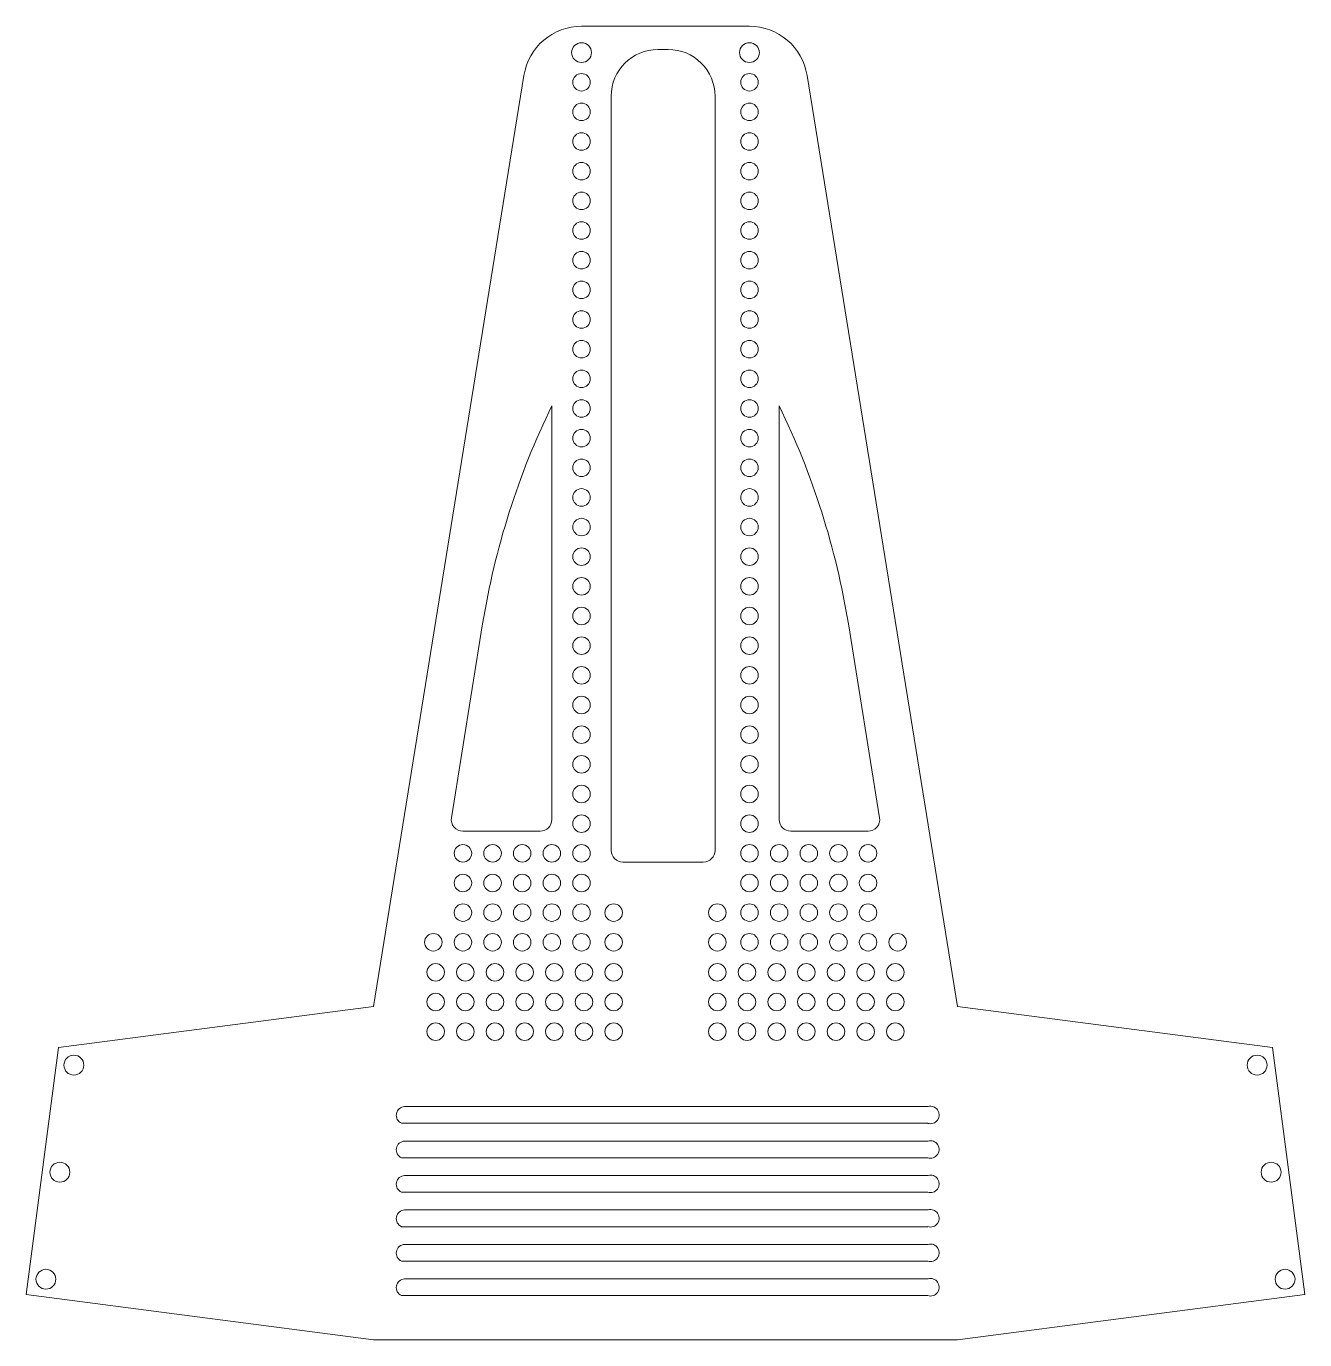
# Paper-space layout '_윗면' of a CAD drawing. Header units: millimetres. Extents: x -109 to 109, y -150 to 75.
import ezdxf

# ---------------------------------------------------------------- set-up
doc = ezdxf.new("R2010")
doc.units = ezdxf.units.MM

psp = doc.layouts.new('_윗면')

# ---------------------------------------------------------------- linework, layer by layer
at = {"color": 7, "linetype": 'Continuous', "lineweight": 15}
for p, q in [((14.38, 75), (-14.38, 75)), ((0.48, 71.03), (-1.3, 71.03)), ((-24.25, 66.59), (-50, -92.91)), ((50, -92.91), (24.25, 66.59)), ((-9.3, 63.03), (-9.3, -66.17)), ((8.48, -66.17), (8.48, 63.03)), ((-19.46, -60.89), (-19.46, 10)), ((19.46, 10), (19.46, -60.89)), ((-31.32, -27.38), (-36.68, -60.57)), ((36.68, -60.57), (31.32, -27.38)), ((-34.7, -62.89), (-21.46, -62.89)), ((21.46, -62.89), (34.7, -62.89)), ((-7.3, -68.17), (6.48, -68.17)), ((-50, -92.91), (-103.97, -99.96)), ((103.97, -99.96), (50, -92.91)), ((-103.97, -99.96), (-109.49, -142.23)), ((109.49, -142.23), (103.97, -99.96)), ((44.97, -110.05), (-44.69, -110.05)), ((-45.21, -112.93), (44.93, -112.93)), ((44.97, -115.96), (-44.69, -115.96)), ((-45.21, -118.83), (44.93, -118.83)), ((44.97, -121.86), (-44.69, -121.86)), ((-45.21, -124.73), (44.93, -124.73)), ((44.97, -127.76), (-44.69, -127.76)), ((-45.21, -130.64), (44.93, -130.64)), ((44.97, -133.66), (-44.69, -133.66)), ((-45.21, -136.54), (44.93, -136.54)), ((44.97, -139.57), (-44.69, -139.57)), ((-109.49, -142.23), (-50, -150)), ((-45.21, -142.44), (44.93, -142.44)), ((50, -150), (109.49, -142.23)), ((-50, -150), (50, -150))]:
    psp.add_line(p, q, dxfattribs=at)
for centre, radius in [((-14.38, 70.49), 1.7), ((14.38, 70.49), 1.7), ((-14.38, 65.41), 1.5), ((14.38, 65.41), 1.5), ((-14.38, 60.33), 1.5), ((14.38, 60.33), 1.5), ((-14.38, 55.25), 1.5), ((14.38, 55.25), 1.5), ((-14.38, 50.17), 1.5), ((14.38, 50.17), 1.5), ((-14.38, 45.09), 1.5), ((14.38, 45.09), 1.5), ((-14.38, 40.01), 1.5), ((14.38, 40.01), 1.5), ((-14.38, 34.93), 1.5), ((14.38, 34.93), 1.5), ((-14.38, 29.85), 1.5), ((14.38, 29.85), 1.5), ((-14.38, 24.77), 1.5), ((14.38, 24.77), 1.5), ((-14.38, 19.69), 1.5), ((14.38, 19.69), 1.5), ((-14.38, 14.61), 1.5), ((14.38, 14.61), 1.5), ((-14.38, 9.53), 1.5), ((14.38, 9.53), 1.5), ((-14.38, 4.45), 1.5), ((14.38, 4.45), 1.5), ((-14.38, -0.63), 1.5), ((14.38, -0.63), 1.5), ((-14.38, -5.71), 1.5), ((14.38, -5.71), 1.5), ((-14.38, -10.79), 1.5), ((14.38, -10.79), 1.5), ((-14.38, -15.87), 1.5), ((14.38, -15.87), 1.5), ((-14.38, -20.95), 1.5), ((14.38, -20.95), 1.5), ((-14.38, -26.03), 1.5), ((14.38, -26.03), 1.5), ((-14.38, -31.11), 1.5), ((14.38, -31.11), 1.5), ((-14.38, -36.19), 1.5), ((14.38, -36.19), 1.5), ((-14.38, -41.27), 1.5), ((14.38, -41.27), 1.5), ((-14.38, -46.35), 1.5), ((14.38, -46.35), 1.5), ((-14.38, -51.43), 1.5), ((14.38, -51.43), 1.5), ((-14.38, -56.51), 1.5), ((14.38, -56.51), 1.5), ((-14.38, -61.59), 1.5), ((14.38, -61.59), 1.5), ((-34.7, -66.67), 1.5), ((-29.62, -66.67), 1.5), ((-24.54, -66.67), 1.5), ((-19.46, -66.67), 1.5), ((-14.38, -66.67), 1.5), ((14.38, -66.67), 1.5), ((19.46, -66.67), 1.5), ((24.54, -66.67), 1.5), ((29.62, -66.67), 1.5), ((34.7, -66.67), 1.5), ((-34.7, -71.75), 1.5), ((-29.62, -71.75), 1.5), ((-24.54, -71.75), 1.5), ((-19.46, -71.75), 1.5), ((-14.38, -71.75), 1.5), ((14.38, -71.75), 1.5), ((19.46, -71.75), 1.5), ((24.54, -71.75), 1.5), ((29.62, -71.75), 1.5), ((34.7, -71.75), 1.5), ((-34.7, -76.83), 1.5), ((-29.62, -76.83), 1.5), ((-24.54, -76.83), 1.5), ((-19.46, -76.83), 1.5), ((-14.38, -76.83), 1.5), ((-8.89, -76.83), 1.5), ((8.89, -76.83), 1.5), ((14.38, -76.83), 1.5), ((19.46, -76.83), 1.5), ((24.54, -76.83), 1.5), ((29.62, -76.83), 1.5), ((34.7, -76.83), 1.5), ((-39.78, -81.91), 1.5), ((-34.7, -81.91), 1.5), ((-29.62, -81.91), 1.5), ((-24.54, -81.91), 1.5), ((-19.46, -81.91), 1.5), ((-14.38, -81.91), 1.5), ((-8.89, -81.91), 1.5), ((8.89, -81.91), 1.5), ((14.38, -81.91), 1.5), ((19.46, -81.91), 1.5), ((24.54, -81.91), 1.5), ((29.62, -81.91), 1.5), ((34.7, -81.91), 1.5), ((39.78, -81.91), 1.5), ((-39.37, -87.06), 1.5), ((-34.29, -87.06), 1.5), ((-29.21, -87.06), 1.5), ((-24.13, -87.06), 1.5), ((-19.05, -87.06), 1.5), ((-13.97, -87.06), 1.5), ((-8.89, -87.06), 1.5), ((8.89, -87.06), 1.5), ((13.97, -87.06), 1.5), ((19.05, -87.06), 1.5), ((24.13, -87.06), 1.5), ((29.21, -87.06), 1.5), ((34.29, -87.06), 1.5), ((39.37, -87.06), 1.5), ((-39.37, -92.14), 1.5), ((-34.29, -92.14), 1.5), ((-29.21, -92.14), 1.5), ((-24.13, -92.14), 1.5), ((-19.05, -92.14), 1.5), ((-13.97, -92.14), 1.5), ((-8.89, -92.14), 1.5), ((8.89, -92.14), 1.5), ((13.97, -92.14), 1.5), ((19.05, -92.14), 1.5), ((24.13, -92.14), 1.5), ((29.21, -92.14), 1.5), ((34.29, -92.14), 1.5), ((39.37, -92.14), 1.5), ((-39.37, -97.22), 1.5), ((-34.29, -97.22), 1.5), ((-29.21, -97.22), 1.5), ((-24.13, -97.22), 1.5), ((-19.05, -97.22), 1.5), ((-13.97, -97.22), 1.5), ((-8.89, -97.22), 1.5), ((8.89, -97.22), 1.5), ((13.97, -97.22), 1.5), ((19.05, -97.22), 1.5), ((24.13, -97.22), 1.5), ((29.21, -97.22), 1.5), ((34.29, -97.22), 1.5), ((39.37, -97.22), 1.5), ((-101.34, -102.96), 1.7), ((101.34, -102.96), 1.7), ((-103.74, -121.3), 1.7), ((103.74, -121.3), 1.7), ((-106.13, -139.64), 1.7), ((106.13, -139.64), 1.7)]:
    psp.add_circle(centre, radius, dxfattribs=at)
for centre, radius, start, end in [((-14.38, 65), 10, 90, 170.8306), ((14.38, 65), 10, 9.1694, 90), ((-1.3, 63.03), 8, 90.0042, 180), ((0.48, 63.03), 8, 0, 90.0042), ((100.73, -48.7), 133.76, 153.9707, 170.8306), ((-100.73, -48.7), 133.76, 9.1694, 26.0293), ((-34.7, -60.89), 2, 170.8306, 270), ((34.7, -60.89), 2, 270, 9.1694), ((-21.46, -60.89), 2, 270, 0), ((21.46, -60.89), 2, 180, 270), ((-7.3, -66.17), 2, 180, 270), ((6.48, -66.17), 2, 270, 0), ((-44.62, -111.55), 1.5, 92.947, 246.454), ((45.38, -111.5), 1.5, 252.5228, 105.9336), ((-44.62, -117.46), 1.5, 92.947, 246.454), ((45.38, -117.4), 1.5, 252.5228, 105.9336), ((-44.62, -123.36), 1.5, 92.947, 246.454), ((45.38, -123.3), 1.5, 252.5228, 105.9336), ((-44.62, -129.26), 1.5, 92.947, 246.454), ((45.38, -129.2), 1.5, 252.5228, 105.9336), ((-44.62, -135.16), 1.5, 92.947, 246.454), ((45.38, -135.11), 1.5, 252.5228, 105.9336), ((-44.62, -141.07), 1.5, 92.947, 246.454), ((45.38, -141.01), 1.5, 252.5228, 105.9336)]:
    psp.add_arc(centre, radius, start, end, dxfattribs=at)

doc.saveas('drawing.dxf')
